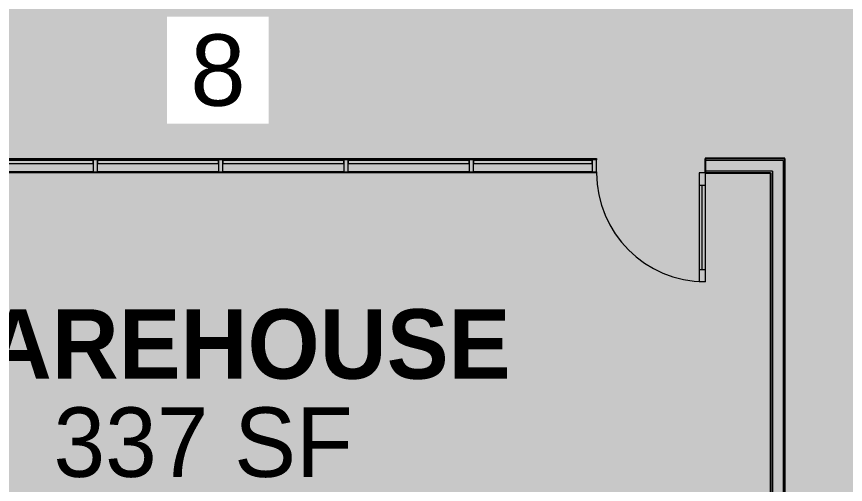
# Model space of a CAD drawing. Header units: inches. Extents: x -214893 to 4535, y -128673 to 1725.
# Drawn here: x 863.9 to 1138.4, y -308.7 to -153.8 of the extents above; entities that cross this region are included whole.
import ezdxf

# ---------------------------------------------------------------- set-up
doc = ezdxf.new("R2010")
doc.units = ezdxf.units.IN
doc.header["$MEASUREMENT"] = 0
for name, color, linetype, lineweight in [('A-AREA-IDEN', 2, 'Continuous', 9), ('A-DETL-GENF', 92, 'Continuous', 9), ('A-DOOR', 31, 'Continuous', 9), ('A-DOOR-GLAZ', 31, 'Continuous', 15), ('A-GLAZ-CURT', 52, 'Continuous', 9), ('A-GLAZ-CWMG', 51, 'Continuous', 9), ('A-WALL', 113, 'Continuous', 9), ('G-ANNO-SYMB', 111, 'Continuous', 9), ('I-WALL', 2, 'Continuous', 9)]:
    doc.layers.add(name, color=color, linetype=linetype, lineweight=lineweight)
doc.styles.add('Arial', font='arial.ttf', dxfattribs={"height": 23.60479})
doc.styles.add('Century Gothic', font='GOTHIC.TTF', dxfattribs={"height": 22.993789})
doc.styles.add('Century Gothic_B', font='GOTHICB.TTF', dxfattribs={"height": 22.977918})

# ---------------------------------------------------------------- blocks, each defined once
blk = doc.blocks.new('Rectangular Mullion - 2_5_ x 5_ rectangular-613860-Floor Plan - Warehouse')
at = {"layer": 'A-GLAZ-CWMG', "lineweight": 13}
for p, q in [((-1.5, 2), (0, 2)), ((-1.5, -2), (-1.5, 2)), ((0, 2), (0, -2)), ((0, -2), (-1.5, -2))]:
    blk.add_line(p, q, dxfattribs=at)
blk = doc.blocks.new('System Panel - Glazed-700943-Floor Plan - Warehouse')
at = {"layer": 'A-GLAZ-CURT'}
for p, q in [((20, 1.75), (-20, 1.75)), ((-20, 1.75), (-20, 0.75)), ((-20, 0.75), (20, 0.75)), ((20, 0.75), (20, 1.75))]:
    blk.add_line(p, q, dxfattribs=at)
blk = doc.blocks.new('System Panel - Glazed-700944-Floor Plan - Warehouse')
at = {"layer": 'A-GLAZ-CURT'}
for p, q in [((20, 1.75), (-20, 1.75)), ((-20, 1.75), (-20, 0.75)), ((-20, 0.75), (20, 0.75)), ((20, 0.75), (20, 1.75))]:
    blk.add_line(p, q, dxfattribs=at)
blk = doc.blocks.new('Rectangular Mullion - 2_5_ x 5_ rectangular-700941-Floor Plan - Warehouse')
at = {"layer": 'A-GLAZ-CWMG'}
for p, q in [((847.73, -201.21), (807.73, -201.21)), ((847.73, -205.21), (807.73, -205.21))]:
    blk.add_line(p, q, dxfattribs=at)
blk = doc.blocks.new('Rectangular Mullion - 2_5_ x 5_ rectangular-613858-Floor Plan - Warehouse')
at = {"layer": 'A-GLAZ-CWMG', "lineweight": 13}
for p, q in [((-0.75, 2), (0.75, 2)), ((-0.75, -2), (-0.75, 2)), ((0.75, 2), (0.75, -2)), ((0.75, -2), (-0.75, -2))]:
    blk.add_line(p, q, dxfattribs=at)
blk = doc.blocks.new('Single-Glass 1 - 36_ x 84_-564716-Floor Plan - Warehouse')
at = {"layer": 'A-DOOR', "lineweight": 13}
for p, q in [((16, -2.375), (16, -6.375)), ((18, -2.375), (16, -2.375)), ((18, -2.375), (18, -6.375)), ((16, -6.375), (18, -6.375)), ((16, -34.375), (16, -38.375)), ((16, -34.375), (18, -34.375)), ((18, -34.375), (18, -38.375)), ((18, -38.375), (16, -38.375))]:
    blk.add_line(p, q, dxfattribs=at)
at = {"layer": 'A-DOOR'}
for p, q in [((16, -6.375), (16, -34.375)), ((18, -6.375), (18, -34.375))]:
    blk.add_line(p, q, dxfattribs=at)
blk.add_arc((18, -2.375), 36, 180, 270, dxfattribs=at)
at = {"layer": 'A-DOOR-GLAZ'}
blk.add_line((17, -34.375), (17, -6.375), dxfattribs=at)
blk = doc.blocks.new('System Panel - Glazed-700942-Floor Plan - Warehouse')
at = {"layer": 'A-GLAZ-CURT'}
for p, q in [((19.625, 1.75), (-19.625, 1.75)), ((-19.625, 1.75), (-19.625, 0.75)), ((-19.625, 0.75), (19.625, 0.75)), ((19.625, 0.75), (19.625, 1.75))]:
    blk.add_line(p, q, dxfattribs=at)
blk = doc.blocks.new('Rectangular Mullion - 2_5_ x 5_ rectangular-700939-Floor Plan - Warehouse')
at = {"layer": 'A-GLAZ-CWMG'}
for p, q in [((806.23, -201.21), (766.98, -201.21)), ((806.23, -205.21), (766.98, -205.21))]:
    blk.add_line(p, q, dxfattribs=at)

msp = doc.modelspace()

# ---------------------------------------------------------------- hatches: boundary and pattern name
at = {"layer": 'A-DETL-GENF'}
h = msp.add_hatch(color=7, dxfattribs=at)
h.paths.add_polyline_path([(3555.26, -687.96), (4511.44, -687.96), (4511.44, 1701.04), (-2108, 1701.04), (-2108, -687.96), (2852.17, -687.96)], flags=0)
h.paths.add_polyline_path([(-1744.12, -329.46), (-1744.12, -329.46), (-1744.12, -325.96)], flags=0)

# ---------------------------------------------------------------- linework, layer by layer
at = {"layer": 'A-WALL'}
for p, q in [((1117.73, -201.46), (1091.98, -201.46)), ((1117.73, -201.46), (1117.73, -448.21)), ((1114.23, -204.96), (1091.98, -204.96)), ((1114.23, -204.96), (1114.23, -345.46))]:
    msp.add_line(p, q, dxfattribs=at)
at = {"layer": 'I-WALL'}
for p, q in [((765.48, -200.84), (1055.98, -200.84)), ((1055.98, -200.84), (1055.98, -201.21)), ((1055.98, -205.59), (765.48, -205.59)), ((1055.98, -205.21), (1055.98, -205.59))]:
    msp.add_line(p, q, dxfattribs=at)
at = {"layer": 'I-WALL', "lineweight": 25}
for p, q in [((1118.36, -200.84), (1091.98, -200.84)), ((1091.98, -200.84), (1091.98, -205.59)), ((1118.36, -448.84), (1118.36, -200.84)), ((1091.98, -205.59), (1113.61, -205.59)), ((1113.61, -205.59), (1113.61, -344.84))]:
    msp.add_line(p, q, dxfattribs=at)

# ---------------------------------------------------------------- block references
at = {"layer": 'A-DOOR'}
msp.add_blockref('Single-Glass 1 - 36_ x 84_-564716-Floor Plan - Warehouse', (1073.98, -203.21), dxfattribs=at)
at = {"layer": 'A-GLAZ-CURT'}
for name, p in [('System Panel - Glazed-700943-Floor Plan - Warehouse', (869.23, -203.21)), ('System Panel - Glazed-700943-Floor Plan - Warehouse', (910.73, -203.21)), ('System Panel - Glazed-700943-Floor Plan - Warehouse', (952.23, -203.21)), ('System Panel - Glazed-700944-Floor Plan - Warehouse', (993.73, -203.21)), ('System Panel - Glazed-700942-Floor Plan - Warehouse', (1034.86, -203.21))]:
    msp.add_blockref(name, p, dxfattribs=at)
at = {"layer": 'A-GLAZ-CWMG'}
for name, p in [('Rectangular Mullion - 2_5_ x 5_ rectangular-700941-Floor Plan - Warehouse', (41.5, 0)), ('Rectangular Mullion - 2_5_ x 5_ rectangular-700941-Floor Plan - Warehouse', (83, 0)), ('Rectangular Mullion - 2_5_ x 5_ rectangular-700941-Floor Plan - Warehouse', (124.5, 0)), ('Rectangular Mullion - 2_5_ x 5_ rectangular-700941-Floor Plan - Warehouse', (166, 0)), ('Rectangular Mullion - 2_5_ x 5_ rectangular-700939-Floor Plan - Warehouse', (248.25, 0))]:
    msp.add_blockref(name, p, dxfattribs=at)
at = {"layer": 'A-GLAZ-CWMG', "extrusion": (0, 0, -1), "rotation": 180}
for name, p in [('Rectangular Mullion - 2_5_ x 5_ rectangular-613858-Floor Plan - Warehouse', (-889.98, -203.21)), ('Rectangular Mullion - 2_5_ x 5_ rectangular-613858-Floor Plan - Warehouse', (-931.48, -203.21)), ('Rectangular Mullion - 2_5_ x 5_ rectangular-613858-Floor Plan - Warehouse', (-972.98, -203.21)), ('Rectangular Mullion - 2_5_ x 5_ rectangular-613858-Floor Plan - Warehouse', (-1014.48, -203.21)), ('Rectangular Mullion - 2_5_ x 5_ rectangular-613860-Floor Plan - Warehouse', (-1055.98, -203.21))]:
    msp.add_blockref(name, p, dxfattribs=at)

# ---------------------------------------------------------------- texts
at = {"layer": 'A-AREA-IDEN', "attachment_point": 2}
for s, insert, char_height, width, line_spacing_factor, style in [('WAREHOUSE', (925.89, -250.71), 22.978, 227.232, 0.984796, 'Century Gothic_B'), ('337 SF', (925.67, -283.18), 22.994, 110.592, 0.984117, 'Century Gothic')]:
    msp.add_mtext(s, dxfattribs=dict(at, insert=insert, char_height=char_height, width=width, line_spacing_factor=line_spacing_factor, style=style))

# ---------------------------------------------------------------- next in the draw order: texts
at = {"layer": 'G-ANNO-SYMB', "insert": (930.56, -159.74), "char_height": 23.6, "width": 21.888, "attachment_point": 2, "line_spacing_factor": 0.938532, "style": 'Arial', "bg_fill": 3, "box_fill_scale": 1.25, "bg_fill_color": 0, "bg_fill_transparency": 0}
msp.add_mtext('8', dxfattribs=at)

doc.saveas('drawing.dxf')
